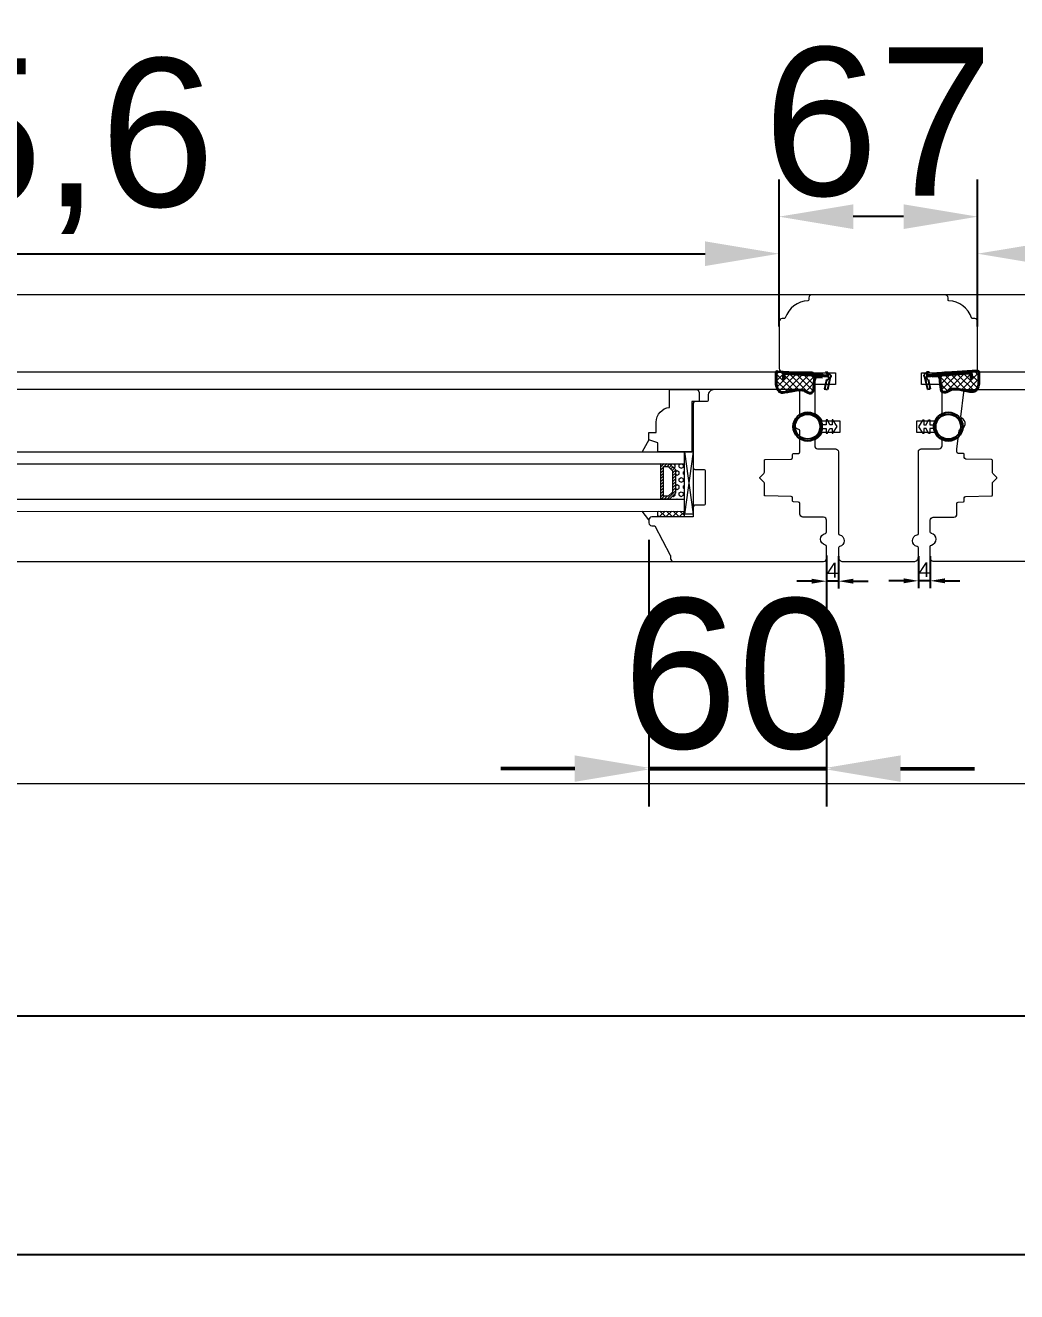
# Model space of a CAD drawing. Header units: millimetres. Extents: x 0 to 182016, y 11 to 3710.
# Drawn here: x 44844 to 45178.7, y 602.2 to 1029.6 of the extents above; entities that cross this region are included whole.
import ezdxf

# ---------------------------------------------------------------- set-up
doc = ezdxf.new("R2010")
doc.units = ezdxf.units.MM
for name, color, linetype, lineweight in [('Matmenys', 10, 'Continuous', 20), ('OTHER', 251, 'Continuous', 13), ('Stakta', 7, 'Continuous', 25), ('Testinės profilio linijos', 7, 'Continuous', 5)]:
    doc.layers.add(name, color=color, linetype=linetype, lineweight=lineweight)
doc.layers.add('Stiklo paketas', color=7, linetype='Continuous')
doc.styles.get("Standard").update_dxf_attribs({"font": 'arial.ttf'})
doc.dimstyles.new('2', dxfattribs={"dimscale": 2, "dimtxt": 2.5, "dimasz": 2.5, "dimexe": 1.25, "dimexo": 0.625, "dimtad": 1, "dimtxsty": 'Standard', "dimcen": 2.5, "dimadec": 0, "dimazin": 0, "dimtfac": 1, "dimtmove": 0, "dimatfit": 3, "dimfxl": 1, "dimarcsym": 0})
doc.dimstyles.new('Padidinti matmenys', dxfattribs={"dimscale": 10, "dimtxt": 5, "dimasz": 2.5, "dimexe": 1.25, "dimexo": 0.625, "dimtad": 1, "dimdec": 1, "dimtxsty": 'Standard', "dimcen": 2.5, "dimadec": 0, "dimazin": 0, "dimtfac": 1, "dimtdec": 1, "dimtmove": 0, "dimatfit": 3, "dimfxl": 1, "dimarcsym": 0})

# ---------------------------------------------------------------- blocks, each defined once
blk = doc.blocks.new('*D1686')
at = {"color": 0, "lineweight": -2, "transparency": 16777216}
for p, q in [((44542.87, 935.88), (44542.87, 965.02)), ((45098.5, 935.88), (45098.5, 965.02)), ((44567.87, 952.52), (45073.5, 952.52))]:
    blk.add_line(p, q, dxfattribs=at)
at = {"color": 0, "transparency": 16777216}
for points in [[(44567.87, 956.68), (44567.87, 948.35), (44542.87, 952.52)], [(45073.5, 956.68), (45073.5, 948.35), (45098.5, 952.52)]]:
    blk.add_solid(points, dxfattribs=at)
at = {"layer": 'Defpoints', "color": 0, "transparency": 16777216}
for p in [(45098.5, 952.52), (44542.87, 929.63), (45098.5, 929.63)]:
    blk.add_point(p, dxfattribs=at)
at = {"color": 0, "lineweight": 5, "transparency": 16777216, "insert": (44820.68, 988.81), "char_height": 50, "attachment_point": 5}
blk.add_mtext('555,6', dxfattribs=at)
blk = doc.blocks.new('*D1687')
at = {"color": 0, "lineweight": -2, "transparency": 16777216}
for p, q in [((43229.38, 842.39), (43229.38, 682.72)), ((45789.35, 842.39), (45789.35, 682.72)), ((43254.38, 695.22), (45764.35, 695.22))]:
    blk.add_line(p, q, dxfattribs=at)
at = {"color": 0, "transparency": 16777216}
for points in [[(43254.38, 699.39), (43254.38, 691.05), (43229.38, 695.22)], [(45764.35, 699.39), (45764.35, 691.05), (45789.35, 695.22)]]:
    blk.add_solid(points, dxfattribs=at)
at = {"layer": 'Defpoints', "color": 0, "transparency": 16777216}
for p in [(43229.38, 848.64), (45789.35, 848.64), (45789.35, 695.22)]:
    blk.add_point(p, dxfattribs=at)
at = {"color": 0, "lineweight": 5, "transparency": 16777216, "insert": (44509.37, 727), "char_height": 50, "attachment_point": 5}
blk.add_mtext('2560', dxfattribs=at)
blk = doc.blocks.new('*D1691')
at = {"color": 0, "lineweight": -2, "transparency": 16777216}
for p, q in [((43197.61, 767.39), (43197.61, 602.15)), ((45821.18, 767.39), (45821.18, 602.15)), ((43222.61, 614.65), (45796.18, 614.65))]:
    blk.add_line(p, q, dxfattribs=at)
at = {"color": 0, "transparency": 16777216}
for points in [[(43222.61, 618.82), (43222.61, 610.49), (43197.61, 614.65)], [(45796.18, 618.82), (45796.18, 610.49), (45821.18, 614.65)]]:
    blk.add_solid(points, dxfattribs=at)
at = {"layer": 'Defpoints', "color": 0, "transparency": 16777216}
for p in [(43197.61, 773.64), (45821.18, 773.64), (45821.18, 614.65)]:
    blk.add_point(p, dxfattribs=at)
at = {"color": 0, "lineweight": 5, "transparency": 16777216, "insert": (44509.4, 650.95), "char_height": 50, "attachment_point": 5}
blk.add_mtext('2623,6', dxfattribs=at)
blk = doc.blocks.new('*D1694')
at = {"color": 0, "lineweight": -2, "transparency": 16777216}
for p, q in [((45054.5, 855.89), (45054.5, 766.5)), ((45114.5, 845.64), (45114.5, 766.5)), ((45029.5, 779), (45004.5, 779)), ((45114.5, 779), (45054.5, 779)), ((45139.5, 779), (45164.5, 779))]:
    blk.add_line(p, q, dxfattribs=at)
at = {"color": 0, "transparency": 16777216}
for points in [[(45029.5, 783.17), (45029.5, 774.84), (45054.5, 779)], [(45139.5, 783.17), (45139.5, 774.84), (45114.5, 779)]]:
    blk.add_solid(points, dxfattribs=at)
at = {"layer": 'Defpoints', "color": 0, "transparency": 16777216}
for p in [(45054.5, 862.14), (45114.5, 851.89), (45054.5, 779)]:
    blk.add_point(p, dxfattribs=at)
at = {"color": 0, "lineweight": 5, "transparency": 16777216, "insert": (45084.5, 810.78), "char_height": 50, "attachment_point": 5}
blk.add_mtext('60', dxfattribs=at)
blk = doc.blocks.new('*D1695')
at = {"layer": 'Defpoints', "color": 0, "transparency": 16777216}
for p in [(45114.5, 851.89), (45118.5, 851.64), (45114.5, 841.97)]:
    blk.add_point(p, dxfattribs=at)
at = {"layer": 'Matmenys', "color": 0, "lineweight": -2, "transparency": 16777216}
for p, q in [((45114.5, 850.64), (45114.5, 839.47)), ((45118.5, 850.39), (45118.5, 839.47)), ((45109.5, 841.97), (45104.5, 841.97)), ((45118.5, 841.97), (45114.5, 841.97)), ((45123.5, 841.97), (45128.5, 841.97))]:
    blk.add_line(p, q, dxfattribs=at)
at = {"layer": 'Matmenys', "color": 0, "transparency": 16777216}
for points in [[(45109.5, 842.8), (45109.5, 841.14), (45114.5, 841.97)], [(45123.5, 842.8), (45123.5, 841.14), (45118.5, 841.97)]]:
    blk.add_solid(points, dxfattribs=at)
at = {"layer": 'Matmenys', "color": 0, "lineweight": 5, "transparency": 16777216, "insert": (45116.5, 845.72), "char_height": 5, "attachment_point": 5}
blk.add_mtext('4', dxfattribs=at)
blk = doc.blocks.new('*D1696')
at = {"layer": 'Defpoints', "color": 0, "transparency": 16777216}
for p in [(45145.5, 851.67), (45149.5, 851.67), (45145.5, 842.1)]:
    blk.add_point(p, dxfattribs=at)
at = {"layer": 'Matmenys', "color": 0, "lineweight": -2, "transparency": 16777216}
for p, q in [((45145.5, 850.42), (45145.5, 839.6)), ((45149.5, 850.42), (45149.5, 839.6)), ((45140.5, 842.1), (45135.5, 842.1)), ((45149.5, 842.1), (45145.5, 842.1)), ((45154.5, 842.1), (45159.5, 842.1))]:
    blk.add_line(p, q, dxfattribs=at)
at = {"layer": 'Matmenys', "color": 0, "transparency": 16777216}
for points in [[(45140.5, 842.94), (45140.5, 841.27), (45145.5, 842.1)], [(45154.5, 842.94), (45154.5, 841.27), (45149.5, 842.1)]]:
    blk.add_solid(points, dxfattribs=at)
at = {"layer": 'Matmenys', "color": 0, "transparency": 16777216, "insert": (45147.5, 845.85), "char_height": 5, "attachment_point": 5}
blk.add_mtext('4', dxfattribs=at)
blk = doc.blocks.new('*D2079')
at = {"color": 0, "lineweight": -2, "transparency": 16777216}
for p, q in [((45098.5, 927.94), (45098.5, 977.52)), ((45165.5, 927.94), (45165.5, 977.52)), ((45140.5, 965.02), (45123.5, 965.02))]:
    blk.add_line(p, q, dxfattribs=at)
at = {"color": 0, "transparency": 16777216}
for points in [[(45123.5, 969.18), (45123.5, 960.85), (45098.5, 965.02)], [(45140.5, 969.18), (45140.5, 960.85), (45165.5, 965.02)]]:
    blk.add_solid(points, dxfattribs=at)
at = {"layer": 'Defpoints', "color": 0, "transparency": 16777216}
for p in [(45098.5, 965.02), (45098.5, 921.69), (45165.5, 921.69)]:
    blk.add_point(p, dxfattribs=at)
at = {"color": 0, "lineweight": 5, "transparency": 16777216, "insert": (45132, 996.8), "char_height": 50, "attachment_point": 5}
blk.add_mtext('67', dxfattribs=at)
blk = doc.blocks.new('*D1697')
at = {"color": 0, "lineweight": -2, "transparency": 16777216}
for p, q in [((45054.5, 855.4), (45054.5, 765.92)), ((45114.5, 843.39), (45114.5, 765.92)), ((45029.5, 778.42), (45004.5, 778.42)), ((45054.5, 778.42), (45114.5, 778.42)), ((45139.5, 778.42), (45164.5, 778.42))]:
    blk.add_line(p, q, dxfattribs=at)
at = {"color": 0, "transparency": 16777216}
for points in [[(45029.5, 782.59), (45029.5, 774.25), (45054.5, 778.42)], [(45139.5, 782.59), (45139.5, 774.25), (45114.5, 778.42)]]:
    blk.add_solid(points, dxfattribs=at)
at = {"layer": 'Defpoints', "color": 0, "transparency": 16777216}
for p in [(45054.5, 861.65), (45114.5, 849.64), (45114.5, 778.42)]:
    blk.add_point(p, dxfattribs=at)
at = {"color": 0, "lineweight": 5, "transparency": 16777216, "insert": (45084.5, 810.2), "char_height": 50, "attachment_point": 5}
blk.add_mtext('60', dxfattribs=at)
blk = doc.blocks.new('*D1698')
at = {"color": 0, "lineweight": -2, "transparency": 16777216}
for p, q in [((45165.5, 935.88), (45165.5, 965.02)), ((45721.14, 935.88), (45721.14, 965.02)), ((45190.5, 952.52), (45696.14, 952.52))]:
    blk.add_line(p, q, dxfattribs=at)
at = {"color": 0, "transparency": 16777216}
for points in [[(45190.5, 956.68), (45190.5, 948.35), (45165.5, 952.52)], [(45696.14, 956.68), (45696.14, 948.35), (45721.14, 952.52)]]:
    blk.add_solid(points, dxfattribs=at)
at = {"layer": 'Defpoints', "color": 0, "transparency": 16777216}
for p in [(45721.14, 952.52), (45165.5, 929.63), (45721.14, 929.63)]:
    blk.add_point(p, dxfattribs=at)
at = {"color": 0, "lineweight": 5, "transparency": 16777216, "insert": (45443.32, 988.81), "char_height": 50, "attachment_point": 5}
blk.add_mtext('555,6', dxfattribs=at)

msp = doc.modelspace()

# ---------------------------------------------------------------- hatches: boundary and pattern name
at = {"lineweight": 0}
h = msp.add_hatch(dxfattribs=at)
h.set_pattern_fill('JIS_WOOD', color=256, angle=90, style=0)
h.set_pattern_definition([(45, (25780.2551, -12037.76614), (0.5, -0.5), [])])
h.paths.add_polyline_path([(45063.5039515, 879.6421489), (45063.5039515, 871.6421489), (45061.5039515, 869.6421489), (45058.5039515, 869.6421489), (45058.4862181, 881.6787315), (45061.5039515, 881.6421489)])
h.paths.add_polyline_path([(45062.5039515, 872.0563625), (45062.5039515, 879.2279353), (45061.0897379, 880.6421489), (45059.5039515, 880.6421489), (45059.5039515, 870.6421489), (45061.0897379, 870.6421489)], flags=16)
h = msp.add_hatch(dxfattribs=at)
h.set_pattern_fill('HEX', color=256, scale=0.25, angle=90, style=0)
h.set_pattern_definition([(90, (25780.2551, -12037.7661), (1.374815, -4e-16), [0.79375, -1.5875]), (330, (25780.2551, -12037.7661), (-0.6874075, -1.190624716), [0.79375, -1.5875]), (30, (25780.2551, -12036.9724), (0.6874075, -1.190624716), [0.79375, -1.5875])])
h.paths.add_polyline_path([(45066.5039515, 869.6421489), (45061.5039515, 869.6421489), (45063.5039515, 871.6421489), (45063.5039515, 879.6421489), (45061.5039515, 881.6421489), (45066.5039515, 881.642858)])
at = {"lineweight": 0, "ltscale": 0.5}
h = msp.add_hatch(dxfattribs=at)
h.set_pattern_fill('ANSI37', color=256, scale=0.5, angle=90, style=0)
h.set_pattern_definition([(135, (44124.0262, 863.6429), (-1.122532, -1.122532), []), (225, (44124.0262, 863.6429), (1.122532, -1.122532), [])])
h.paths.add_polyline_path([(45057.5039515, 865.642858), (45066.5039515, 865.642858), (45066.5039515, 863.642858), (45057.5039515, 863.642858)])
at = {"layer": 'Matmenys'}
h = msp.add_hatch(dxfattribs=at)
h.set_pattern_fill('ANSI37', color=252, scale=0.5, angle=-180, style=0)
h.set_pattern_definition([(225, (-215192.8792, -1098570.0491), (1.1225320151, -1.1225320151), []), (315, (-215192.8792, -1098570.0491), (1.1225320151, 1.1225320151), [])])
edge = h.paths.add_edge_path()
edge.add_arc((45100.4181033, 911.7625878), 0.1, 86.410654388, 176.410654388)
edge.add_line((45100.3182995, 911.7688483), (45100.2212163, 910.2211625))
edge.add_arc((45099.9717067, 910.2368138), 0.25, 176.410654388, 356.410654388, ccw=False)
edge.add_line((45099.7221971, 910.252465), (45099.8505828, 912.29917))
edge.add_arc((45099.9503866, 912.2929095), 0.1, 86.410654381, 176.410654388, ccw=False)
edge.add_line((45099.9566471, 912.3927133), (45099.961392, 912.4683563))
edge.add_line((45099.961392, 912.4683563), (45097.9795911, 912.5926707))
edge.add_spline(control_points=[(45097.9795911, 912.5926707), (45097.9004327, 912.5808683), (45097.830441, 912.5696928), (45097.7466902, 912.5478989), (45097.7231259, 912.538513), (45097.6992429, 912.5258182), (45097.6911832, 912.5195689), (45097.6666954, 912.4939801), (45097.6478025, 912.4647431), (45097.6140992, 912.3604233), (45097.6009773, 912.2874911), (45097.5812751, 912.0345081), (45097.5917734, 911.8206739), (45097.6111016, 911.3781955), (45097.6155769, 911.1588666), (45097.6166531, 910.7389757), (45097.6136211, 910.5358896), (45097.6009107, 909.9456823), (45097.5877343, 909.5776321), (45097.587996, 908.8244507), (45097.6064923, 908.4477009), (45097.7096786, 907.8545964), (45097.7695727, 907.6270254), (45097.9226083, 907.2299242), (45098.0053577, 907.0581366), (45098.2093579, 906.7169688), (45098.3294727, 906.5507662), (45098.5969178, 906.2596064), (45098.7445915, 906.1360264), (45099.025776, 905.9763077), (45099.1610722, 905.9287538), (45099.4623711, 905.8691488), (45099.6259711, 905.8584455), (45100.2105679, 905.8721894), (45100.6744835, 905.9669436), (45101.5669796, 906.1386858), (45101.9940598, 906.2223804), (45103.0724084, 906.4335667), (45103.730459, 906.5673008), (45104.7235609, 906.6922268), (45105.0271621, 906.7227207), (45105.6492057, 906.7470561), (45105.9651097, 906.7395154), (45106.514318, 906.6546311), (45106.7504014, 906.5932924), (45107.1510528, 906.4208321), (45107.3096853, 906.3259836), (45107.6083441, 906.1417152), (45107.7498013, 906.0518577), (45108.0515842, 905.8957746), (45108.2166369, 905.8258045), (45108.5817587, 905.7060733), (45108.7827088, 905.6630707), (45109.1221254, 905.639172), (45109.2641109, 905.6523778), (45109.4593315, 905.7124171), (45109.5246593, 905.7491573), (45109.6513827, 905.8577064), (45109.7105605, 905.9297725), (45109.8676381, 906.1938601), (45109.9491378, 906.4349684), (45110.0657551, 906.9853794), (45110.1022866, 907.2935745), (45110.1555581, 907.8897923), (45110.1747805, 908.1773433), (45110.21814, 908.7078331), (45110.2402762, 908.9560916), (45110.2764905, 909.3608939), (45110.2905769, 909.5182972), (45110.318699, 909.8422296), (45110.3337351, 910.0205469), (45110.4020201, 910.3234139), (45110.4376551, 910.4412359), (45110.5332519, 910.6537147), (45110.5863988, 910.7476295), (45110.7050395, 910.8928232), (45110.7606617, 910.9478414), (45110.884429, 911.0369333), (45110.948056, 911.0698127), (45111.0669201, 911.1179809), (45111.1239971, 911.1348622), (45111.2245775, 911.1608061), (45111.2689731, 911.1705236), (45111.3099694, 911.1795596)], knot_values=[0, 0, 0, 0, 0.2245066002, 0.2245066002, 0.377043448, 0.377043448, 0.5295802957, 0.5295802957, 0.8082977366, 0.8082977366, 1.0870151774, 1.0870151774, 1.6244414062, 1.6244414062, 2.161867635, 2.161867635, 2.6992938638, 2.6992938638, 3.7741463214, 3.7741463214, 5.0334406395, 5.0334406395, 5.8656302806, 5.8656302806, 6.5060139406, 6.5060139406, 7.1463976006, 7.1463976006, 7.7996240151, 7.7996240151, 8.3563201169, 8.3563201169, 8.9130162187, 8.9130162187, 10.239934143, 10.239934143, 11.5668520673, 11.5668520673, 13.5970761059, 13.5970761059, 14.4582175179, 14.4582175179, 15.3193589298, 15.3193589298, 15.9856015553, 15.9856015553, 16.5061017172, 16.5061017172, 17.0266018791, 17.0266018791, 17.547102041, 17.547102041, 18.1672448488, 18.1672448488, 18.7176261004, 18.7176261004, 19.1465766047, 19.1465766047, 19.5755271091, 19.5755271091, 20.3898249977, 20.3898249977, 21.2041228863, 21.2041228863, 21.9655448497, 21.9655448497, 22.7269668131, 22.7269668131, 23.2229068178, 23.2229068178, 23.7188468224, 23.7188468224, 24.0184411081, 24.0184411081, 24.2549295987, 24.2549295987, 24.4119994701, 24.4119994701, 24.5501072405, 24.5501072405, 24.6882150108, 24.6882150108, 24.8099116426, 24.8099116426, 24.8099116426, 24.8099116426], degree=3, periodic=0)
edge.add_line((45111.3099694, 911.1795596), (45100.4243638, 911.8623916))
h = msp.add_hatch(dxfattribs=at)
h.set_pattern_fill('ANSI37', color=252, scale=0.5, angle=-180, style=0)
h.set_pattern_definition([(225, (-214539.1338, -1098570.0491), (1.1225320151, -1.1225320151), []), (315, (-214539.1338, -1098570.0491), (1.1225320151, 1.1225320151), [])])
edge = h.paths.add_edge_path()
edge.add_arc((45162.9155045, 911.9484343), 0.1, 363.589345612, 453.589345612, ccw=False)
edge.add_line((45163.0153083, 911.9546948), (45163.1123915, 910.407009))
edge.add_arc((45163.3619011, 910.4226602), 0.25, 183.589345612, 363.589345612)
edge.add_line((45163.6114107, 910.4383115), (45163.483025, 912.4850164))
edge.add_arc((45163.3832212, 912.4787559), 0.1, 363.589345612, 453.589345619)
edge.add_line((45163.3769607, 912.5785598), (45163.3722158, 912.6542028))
edge.add_line((45163.3722158, 912.6542028), (45165.3540167, 912.7785171))
edge.add_spline(control_points=[(45165.3540167, 912.7785171), (45165.4331752, 912.7667148), (45165.5031668, 912.7555392), (45165.5869176, 912.7337453), (45165.6104819, 912.7243595), (45165.634365, 912.7116646), (45165.6424246, 912.7054154), (45165.6669124, 912.6798266), (45165.6858053, 912.6505896), (45165.7195086, 912.5462698), (45165.7326306, 912.4733376), (45165.7523327, 912.2203545), (45165.7418344, 912.0065204), (45165.7225062, 911.564042), (45165.7180309, 911.3447131), (45165.7169547, 910.9248222), (45165.7199867, 910.7217361), (45165.7326971, 910.1315287), (45165.7458735, 909.7634786), (45165.7456118, 909.0102972), (45165.7271155, 908.6335473), (45165.6239292, 908.0404429), (45165.5640351, 907.8128719), (45165.4109995, 907.4157707), (45165.3282501, 907.243983), (45165.12425, 906.9028153), (45165.0041351, 906.7366126), (45164.73669, 906.4454529), (45164.5890164, 906.3218729), (45164.3078318, 906.1621542), (45164.1725356, 906.1146002), (45163.8712367, 906.0549953), (45163.7076368, 906.0442919), (45163.1230399, 906.0580358), (45162.6591244, 906.15279), (45161.7666283, 906.3245323), (45161.339548, 906.4082269), (45160.2611994, 906.6194132), (45159.6031488, 906.7531473), (45158.6100469, 906.8780733), (45158.3064458, 906.9085672), (45157.6844021, 906.9329026), (45157.3684981, 906.9253619), (45156.8192899, 906.8404775), (45156.5832064, 906.7791389), (45156.182555, 906.6066785), (45156.0239225, 906.5118301), (45155.7252637, 906.3275617), (45155.5838065, 906.2377042), (45155.2820236, 906.0816211), (45155.1169709, 906.011651), (45154.7518492, 905.8919197), (45154.5508991, 905.8489172), (45154.2114824, 905.8250185), (45154.069497, 905.8382243), (45153.8742763, 905.8982636), (45153.8089485, 905.9350037), (45153.6822251, 906.0435529), (45153.6230473, 906.115619), (45153.4659697, 906.3797066), (45153.38447, 906.6208149), (45153.2678527, 907.1712259), (45153.2313212, 907.479421), (45153.1780498, 908.0756388), (45153.1588273, 908.3631897), (45153.1154679, 908.8936796), (45153.0933317, 909.1419381), (45153.0571173, 909.5467404), (45153.0430309, 909.7041437), (45153.0149088, 910.0280761), (45152.9998727, 910.2063933), (45152.9315878, 910.5092604), (45152.8959527, 910.6270824), (45152.800356, 910.8395612), (45152.747209, 910.933476), (45152.6285683, 911.0786697), (45152.5729461, 911.1336878), (45152.4491789, 911.2227798), (45152.3855518, 911.2556592), (45152.2666878, 911.3038274), (45152.2096107, 911.3207086), (45152.1090303, 911.3466525), (45152.0646347, 911.3563701), (45152.0236384, 911.3654061)], knot_values=[0, 0, 0, 0, 0.2245066002, 0.2245066002, 0.377043448, 0.377043448, 0.5295802957, 0.5295802957, 0.8082977366, 0.8082977366, 1.0870151774, 1.0870151774, 1.6244414062, 1.6244414062, 2.161867635, 2.161867635, 2.6992938638, 2.6992938638, 3.7741463214, 3.7741463214, 5.0334406395, 5.0334406395, 5.8656302806, 5.8656302806, 6.5060139406, 6.5060139406, 7.1463976006, 7.1463976006, 7.7996240151, 7.7996240151, 8.3563201169, 8.3563201169, 8.9130162187, 8.9130162187, 10.239934143, 10.239934143, 11.5668520673, 11.5668520673, 13.5970761059, 13.5970761059, 14.4582175179, 14.4582175179, 15.3193589298, 15.3193589298, 15.9856015553, 15.9856015553, 16.5061017172, 16.5061017172, 17.0266018791, 17.0266018791, 17.547102041, 17.547102041, 18.1672448488, 18.1672448488, 18.7176261004, 18.7176261004, 19.1465766047, 19.1465766047, 19.5755271091, 19.5755271091, 20.3898249977, 20.3898249977, 21.2041228863, 21.2041228863, 21.9655448497, 21.9655448497, 22.7269668131, 22.7269668131, 23.2229068178, 23.2229068178, 23.7188468224, 23.7188468224, 24.0184411081, 24.0184411081, 24.2549295987, 24.2549295987, 24.4119994701, 24.4119994701, 24.5501072405, 24.5501072405, 24.6882150108, 24.6882150108, 24.8099116426, 24.8099116426, 24.8099116426, 24.8099116426], degree=3, periodic=0)
edge.add_line((45152.0236384, 911.3654061), (45162.909244, 912.0482381))

# ---------------------------------------------------------------- linework, layer by layer
at = {"color": 1}
for p, q in [((45097.9353509, 912.8893907), (45113.2601663, 911.928096)), ((45097.9795911, 912.5926707), (45113.2145359, 911.6370134)), ((45111.3745422, 910.8865914), (45113.1349935, 910.7761619)), ((45165.3982569, 913.0752372), (45150.0734415, 912.1139425)), ((45165.3540167, 912.7785171), (45150.1190719, 911.8228598)), ((45151.9590656, 911.0724379), (45150.1986144, 910.9620083))]:
    msp.add_line(p, q, dxfattribs=at)
for p, q in [((45099.8505828, 912.29917), (45099.7221971, 910.252465)), ((45099.9566471, 912.3927133), (45099.961392, 912.4683563)), ((45115.214911, 911.4355932), (45099.9566471, 912.3927133)), ((45100.3182995, 911.7688483), (45100.2212163, 910.2211625)), ((45115.2581289, 910.9318995), (45100.4243638, 911.8623916)), ((45114.9118384, 912.4564378), (45114.1641978, 912.5033358)), ((45114.1641978, 912.5033358), (45115.214911, 911.4355932)), ((45115.7635914, 910.9001929), (45114.7801448, 906.5531024)), ((45114.9118384, 912.4564378), (45115.9421797, 911.3899731)), ((45115.2581289, 910.9318995), (45115.0209341, 909.8834364)), ((45115.9108773, 910.8909539), (45115.7635914, 910.9001929)), ((45115.9421797, 911.3899731), (45115.9108773, 910.8909539)), ((45148.4217694, 912.6422843), (45147.3914281, 911.5758196)), ((45147.3914281, 911.5758196), (45147.4227306, 911.0768004)), ((45147.4227306, 911.0768004), (45147.5700165, 911.0860394)), ((45147.5700165, 911.0860394), (45148.553463, 906.7389489)), ((45148.0754789, 911.117746), (45162.909244, 912.0482381)), ((45148.0754789, 911.117746), (45148.3126737, 910.0692828)), ((45149.16941, 912.6891823), (45148.1186968, 911.6214397)), ((45148.1186968, 911.6214397), (45163.3769607, 912.5785598)), ((45148.4217694, 912.6422843), (45149.16941, 912.6891823)), ((45163.0153083, 911.9546948), (45163.1123915, 910.407009)), ((45163.3769607, 912.5785598), (45163.3722158, 912.6542028)), ((45163.483025, 912.4850164), (45163.6114107, 910.4383115)), ((45114.5332581, 909.9937638), (45113.8047929, 906.7737573)), ((45114.7801448, 906.5531024), (45113.8047929, 906.7737573)), ((45115.0209341, 909.8834364), (45114.5332581, 909.9937638)), ((45148.3126737, 910.0692828), (45148.8003497, 910.1796102)), ((45148.553463, 906.7389489), (45149.5288149, 906.9596037)), ((45148.8003497, 910.1796102), (45149.5288149, 906.9596037))]:
    msp.add_line(p, q)
at = {"lineweight": 0}
for p, q in [((45054.5039515, 889.642858), (45052.2172864, 885.642858)), ((45066.5039515, 885.6421489), (45069.5039515, 864.6421489)), ((45069.5039515, 885.6421489), (45066.5039515, 864.6421489)), ((45054.5039515, 862.642858), (45052.2172864, 865.642858)), ((45057.5039515, 863.642858), (45057.5039515, 865.642858)), ((45066.5039515, 863.642858), (45066.5039515, 866.642858))]:
    msp.add_line(p, q, dxfattribs=at)
at = {"lineweight": 5}
msp.add_line((43197.5489165, 773.642858), (45821.181193, 773.642858), dxfattribs=at)
at = {"lineweight": 0}
msp.add_lwpolyline([(45061.5039515, 900.642858), (45061.5039515, 906.642858), (45070.5039515, 906.642858, -0.4142135624), (45071.5039515, 905.642858), (45071.5039515, 902.642858), (45069.0039515, 902.642858), (45069.0039515, 885.642858), (45057.5039515, 885.642858), (45057.5039515, 888.642858), (45054.5039515, 889.642858), (45054.5039515, 892.142858), (45057.0039515, 892.142858), (45057.0039515, 895.6679208, -0.3851703882), (45061.5039515, 900.642858)], format="xyb", dxfattribs=at)
for points in [[(45069.5039515, 885.6421489), (45069.5039515, 864.6421489), (45066.5039515, 864.6421489), (45066.5039515, 885.6421489)], [(45063.5039515, 879.6421489), (45063.5039515, 871.6421489), (45061.5039515, 869.6421489), (45058.5039515, 869.6421489), (45058.5039515, 881.6421489), (45061.5039515, 881.6421489)], [(45062.5039515, 879.2279353), (45062.5039515, 872.0563625), (45061.0897379, 870.6421489), (45059.5039515, 870.6421489), (45059.5039515, 880.6421489), (45061.0897379, 880.6421489)]]:
    msp.add_lwpolyline(points, close=True, dxfattribs=at)
at = {"color": 18, "linetype": 'ByBlock', "true_color": 0x000000}
for centre, radius in [((45108.1114374, 894.1417924), 4.85), ((45108.1114374, 894.1417924), 4.25), ((45155.60888, 894.1330275), 4.85), ((45155.60888, 894.1330275), 4.25)]:
    msp.add_circle(centre, radius, dxfattribs=at)
for centre, radius, start, end in [((45099.9503866, 912.2929095), 0.1, 86.410654387, 176.410654391), ((45100.4181033, 911.7625878), 0.1, 86.410654387, 176.410654391), ((45162.9155045, 911.9484343), 0.1, 3.589345609, 93.589345616), ((45163.3832212, 912.4787559), 0.1, 3.589345609, 93.589345616), ((45099.9717067, 910.2368138), 0.25, 176.410654391, 356.410654391), ((45163.3619011, 910.4226602), 0.25, 183.589345609, 3.589345609)]:
    msp.add_arc(centre, radius, start, end)
at = {"color": 1}
for points in [[(45097.9353509, 912.8893907), (45097.5738506, 912.798894), (45097.3043097, 911.5250355), (45097.792699, 906.8326625), (45098.8358968, 905.7426563), (45100.9993686, 905.7240399), (45102.6974085, 906.0544138), (45104.8628493, 906.4013301), (45106.899571, 906.2019013), (45107.7278158, 905.7257324), (45109.5823559, 905.445469), (45110.4748018, 908.1576475), (45110.6019694, 909.6365232), (45110.7199407, 910.323791), (45111.0221464, 910.7656764), (45111.3745422, 910.8865914)], [(45165.3982569, 913.0752372), (45165.7597573, 912.9847405), (45166.0292981, 911.710882), (45165.5409088, 907.018509), (45164.497711, 905.9285027), (45162.3342392, 905.9098863), (45160.6361994, 906.2402602), (45158.4707585, 906.5871766), (45156.4340368, 906.3877478), (45155.6057921, 905.9115788), (45153.7512519, 905.6313155), (45152.858806, 908.343494), (45152.7316385, 909.8223696), (45152.6136671, 910.5096375), (45152.3114614, 910.9515228), (45151.9590656, 911.0724379)]]:
    msp.add_spline(points, degree=3, dxfattribs=at)
for points in [[(45097.9795911, 912.5926707), (45097.9004327, 912.5808683), (45097.830441, 912.5696928), (45097.7466902, 912.5478989), (45097.7231259, 912.538513), (45097.6992429, 912.5258182), (45097.6911832, 912.5195689), (45097.6666954, 912.4939801), (45097.6478025, 912.4647431), (45097.6140992, 912.3604233), (45097.6009773, 912.2874911), (45097.5812751, 912.0345081), (45097.5917734, 911.8206739), (45097.6111016, 911.3781955), (45097.6155769, 911.1588666), (45097.6166531, 910.7389757), (45097.6136211, 910.5358896), (45097.6009107, 909.9456823), (45097.5877343, 909.5776321), (45097.587996, 908.8244507), (45097.6064923, 908.4477009), (45097.7096786, 907.8545964), (45097.7695727, 907.6270254), (45097.9226083, 907.2299242), (45098.0053577, 907.0581366), (45098.2093579, 906.7169688), (45098.3294727, 906.5507662), (45098.5969178, 906.2596064), (45098.7445915, 906.1360264), (45099.025776, 905.9763077), (45099.1610722, 905.9287538), (45099.4623711, 905.8691488), (45099.6259711, 905.8584455), (45100.2105679, 905.8721894), (45100.6744835, 905.9669436), (45101.5669796, 906.1386858), (45101.9940598, 906.2223804), (45103.0724084, 906.4335667), (45103.730459, 906.5673008), (45104.7235609, 906.6922268), (45105.0271621, 906.7227207), (45105.6492057, 906.7470561), (45105.9651097, 906.7395154), (45106.514318, 906.6546311), (45106.7504014, 906.5932924), (45107.1510528, 906.4208321), (45107.3096853, 906.3259836), (45107.6083441, 906.1417152), (45107.7498013, 906.0518577), (45108.0515842, 905.8957746), (45108.2166369, 905.8258045), (45108.5817587, 905.7060733), (45108.7827088, 905.6630707), (45109.1221254, 905.639172), (45109.2641109, 905.6523778), (45109.4593315, 905.7124171), (45109.5246593, 905.7491573), (45109.6513827, 905.8577064), (45109.7105605, 905.9297725), (45109.8676381, 906.1938601), (45109.9491378, 906.4349684), (45110.0657551, 906.9853794), (45110.1022866, 907.2935745), (45110.1555581, 907.8897923), (45110.1747805, 908.1773433), (45110.21814, 908.7078331), (45110.2402762, 908.9560916), (45110.2764905, 909.3608939), (45110.2905769, 909.5182972), (45110.318699, 909.8422296), (45110.3337351, 910.0205469), (45110.4020201, 910.3234139), (45110.4376551, 910.4412359), (45110.5332519, 910.6537147), (45110.5863988, 910.7476295), (45110.7050395, 910.8928232), (45110.7606617, 910.9478414), (45110.884429, 911.0369333), (45110.948056, 911.0698127), (45111.0669201, 911.1179809), (45111.1239971, 911.1348622), (45111.2245775, 911.1608061), (45111.2689731, 911.1705236), (45111.3099694, 911.1795596)], [(45165.3540167, 912.7785171), (45165.4331752, 912.7667148), (45165.5031668, 912.7555392), (45165.5869176, 912.7337453), (45165.6104819, 912.7243595), (45165.634365, 912.7116646), (45165.6424246, 912.7054154), (45165.6669124, 912.6798266), (45165.6858053, 912.6505896), (45165.7195086, 912.5462698), (45165.7326306, 912.4733376), (45165.7523327, 912.2203545), (45165.7418344, 912.0065204), (45165.7225062, 911.564042), (45165.7180309, 911.3447131), (45165.7169547, 910.9248222), (45165.7199867, 910.7217361), (45165.7326971, 910.1315287), (45165.7458735, 909.7634786), (45165.7456118, 909.0102972), (45165.7271155, 908.6335473), (45165.6239292, 908.0404429), (45165.5640351, 907.8128719), (45165.4109995, 907.4157707), (45165.3282501, 907.243983), (45165.12425, 906.9028153), (45165.0041351, 906.7366126), (45164.73669, 906.4454529), (45164.5890164, 906.3218729), (45164.3078318, 906.1621542), (45164.1725356, 906.1146002), (45163.8712367, 906.0549953), (45163.7076368, 906.0442919), (45163.1230399, 906.0580358), (45162.6591244, 906.15279), (45161.7666283, 906.3245323), (45161.339548, 906.4082269), (45160.2611994, 906.6194132), (45159.6031488, 906.7531473), (45158.6100469, 906.8780733), (45158.3064458, 906.9085672), (45157.6844021, 906.9329026), (45157.3684981, 906.9253619), (45156.8192899, 906.8404775), (45156.5832064, 906.7791389), (45156.182555, 906.6066785), (45156.0239225, 906.5118301), (45155.7252637, 906.3275617), (45155.5838065, 906.2377042), (45155.2820236, 906.0816211), (45155.1169709, 906.011651), (45154.7518492, 905.8919197), (45154.5508991, 905.8489172), (45154.2114824, 905.8250185), (45154.069497, 905.8382243), (45153.8742763, 905.8982636), (45153.8089485, 905.9350037), (45153.6822251, 906.0435529), (45153.6230473, 906.115619), (45153.4659697, 906.3797066), (45153.38447, 906.6208149), (45153.2678527, 907.1712259), (45153.2313212, 907.479421), (45153.1780498, 908.0756388), (45153.1588273, 908.3631897), (45153.1154679, 908.8936796), (45153.0933317, 909.1419381), (45153.0571173, 909.5467404), (45153.0430309, 909.7041437), (45153.0149088, 910.0280761), (45152.9998727, 910.2063933), (45152.9315878, 910.5092604), (45152.8959527, 910.6270824), (45152.800356, 910.8395612), (45152.747209, 910.933476), (45152.6285683, 911.0786697), (45152.5729461, 911.1336878), (45152.4491789, 911.2227798), (45152.3855518, 911.2556592), (45152.2666878, 911.3038274), (45152.2096107, 911.3207086), (45152.1090303, 911.3466525), (45152.0646347, 911.3563701), (45152.0236384, 911.3654061)]]:
    msp.add_open_spline(points, degree=3, knots=[0, 0, 0, 0, 0.2245066002, 0.2245066002, 0.377043448, 0.377043448, 0.5295802957, 0.5295802957, 0.8082977366, 0.8082977366, 1.0870151774, 1.0870151774, 1.6244414062, 1.6244414062, 2.161867635, 2.161867635, 2.6992938638, 2.6992938638, 3.7741463214, 3.7741463214, 5.0334406395, 5.0334406395, 5.8656302806, 5.8656302806, 6.5060139406, 6.5060139406, 7.1463976006, 7.1463976006, 7.7996240151, 7.7996240151, 8.3563201169, 8.3563201169, 8.9130162187, 8.9130162187, 10.239934143, 10.239934143, 11.5668520673, 11.5668520673, 13.5970761059, 13.5970761059, 14.4582175179, 14.4582175179, 15.3193589298, 15.3193589298, 15.9856015553, 15.9856015553, 16.5061017172, 16.5061017172, 17.0266018791, 17.0266018791, 17.547102041, 17.547102041, 18.1672448488, 18.1672448488, 18.7176261004, 18.7176261004, 19.1465766047, 19.1465766047, 19.5755271091, 19.5755271091, 20.3898249977, 20.3898249977, 21.2041228863, 21.2041228863, 21.9655448497, 21.9655448497, 22.7269668131, 22.7269668131, 23.2229068178, 23.2229068178, 23.7188468224, 23.7188468224, 24.0184411081, 24.0184411081, 24.2549295987, 24.2549295987, 24.4119994701, 24.4119994701, 24.5501072405, 24.5501072405, 24.6882150108, 24.6882150108, 24.8099116426, 24.8099116426, 24.8099116426, 24.8099116426], dxfattribs=at)
at = {"layer": 'OTHER'}
for points in [[(45112.9146472, 893.5317663), (45114.330556, 893.5317663), (45114.330556, 891.8864849), (45114.8562382, 891.8864849), (45115.5995792, 893.5317663), (45116.3921988, 893.5317663), (45116.3921988, 891.8864849), (45116.6110896, 891.8864849), (45118.1139708, 894.1417924), (45116.6110896, 896.3971), (45116.3921988, 896.3971), (45116.3921988, 894.7518186), (45115.5995792, 894.7518186), (45114.8562382, 896.3971), (45114.330556, 896.3971), (45114.330556, 894.7518186), (45112.9146472, 894.7518186)], [(45150.8056702, 893.5230013), (45149.3897613, 893.5230013), (45149.3897613, 891.8777199), (45148.8640792, 891.8777199), (45148.1207382, 893.5230013), (45147.3281186, 893.5230013), (45147.3281186, 891.8777199), (45147.1092277, 891.8777199), (45145.6063465, 894.1330275), (45147.1092277, 896.388335), (45147.3281186, 896.388335), (45147.3281186, 894.7430536), (45148.1207382, 894.7430536), (45148.8640792, 896.388335), (45149.3897613, 896.388335), (45149.3897613, 894.7430536), (45150.8056702, 894.7430536)]]:
    msp.add_lwpolyline(points, dxfattribs=at)
at = {"layer": 'Stakta', "color": 18, "lineweight": 5, "true_color": 0x000000}
msp.add_line((43949.6232721, 848.642858), (45062.8210243, 848.642858), dxfattribs=at)
for points in [[(45144.0039515, 848.642858, 0.4142135624), (45145.5039515, 850.142858), (45145.5039515, 853.1933682, 0.3563939587), (45145.1039515, 853.6832662, -0.8164965809), (45145.1039515, 857.6024498, 0.3563939587), (45145.5039515, 858.0923477), (45145.5039515, 885.6515468, -0.4116598905), (45146.495225, 886.6515087), (45152.512678, 886.7040222, 0.4116598905), (45153.5039515, 887.7039841), (45153.5039515, 889.3373854, 0.2720281141), (45153.247338, 889.7741496, -0.164173551), (45151.0986268, 892.1417924), (45145.0039515, 892.1417924), (45145.0039515, 896.1417924), (45151.0986268, 896.1417924, -0.164173551), (45153.247338, 898.5094352, 0.2720281141), (45153.5039515, 898.9461995), (45153.5039515, 908.342858), (45146.5039515, 908.342858), (45146.5039515, 912.342858), (45153.7813944, 912.342858, -0.2023892741), (45154.495225, 912.6515087), (45164.512678, 912.7389297, 0.4116598905), (45165.5039515, 913.7388916), (45165.5039515, 929.634093, 0.4116598905), (45164.512678, 930.6340549), (45163.7206199, 930.6409671, -0.3199404334), (45163.4387968, 930.845597, 0.3090857966), (45155.7894861, 936.6338802, -0.4001549105), (45155.5039515, 936.9335313), (45155.5039515, 937.642858, 0.4142135624), (45154.5039515, 938.642858), (45109.5039515, 938.642858, 0.4142135624), (45108.5039515, 937.642858), (45108.5039515, 936.9335313, -0.4001549105), (45108.2184169, 936.6338802, 0.3090857966), (45100.5691062, 930.845597, -0.3199404334), (45100.2872831, 930.6409671), (45099.495225, 930.6340549, 0.4116598905), (45098.5039515, 929.634093), (45098.5039515, 913.7388916, 0.4116598905), (45099.495225, 912.7389297), (45109.512678, 912.6515087, -0.2023892741), (45110.2265086, 912.342858), (45117.5039515, 912.342858), (45117.5039515, 908.342858), (45110.5039515, 908.342858), (45110.5039515, 898.9461995, 0.2720281142), (45110.7605651, 898.5094352, -0.164173551), (45112.9092762, 896.1417924), (45119.0039515, 896.1417924), (45119.0039515, 892.1417924), (45112.9092762, 892.1417924, -0.164173551), (45110.7605651, 889.7741496, 0.2720281141), (45110.5039515, 889.3373854), (45110.5039515, 887.7039841, 0.4116598905), (45111.495225, 886.7040222), (45117.512678, 886.6515087, -0.4116598905), (45118.5039515, 885.6515468), (45118.5039515, 858.0923477, 0.3563939587), (45118.9039515, 857.6024498, -0.816496581), (45118.9039515, 853.6832662, 0.3563939587), (45118.5039515, 853.1933682), (45118.5039515, 850.142858, 0.4142135624), (45120.0039515, 848.642858)], [(45103.0039515, 869.0325646), (45103.0039515, 870.0856862, 0.4091108014), (45102.5126777, 870.5856101), (45093.7987158, 870.7377128, -0.4091108014), (45093.5039515, 871.0376671), (45093.5039515, 875.0614871, 0.1989123674), (45093.3575049, 875.4150405), (45092.0918195, 876.6807259, -0.4142135624), (45092.0918195, 877.10499), (45093.3575049, 878.3706754, 0.1989123674), (45093.5039515, 878.7242288), (45093.5039515, 882.7480488, -0.4091108014), (45093.7987158, 883.0480031), (45102.5126777, 883.2001059, 0.4091108014), (45103.0039515, 883.7000297), (45103.0039515, 884.7531513, -0.4040262259), (45103.2934817, 885.0529686), (45105.0214013, 885.1133089, 0.4040262258), (45105.5039515, 885.6130043), (45105.5039515, 892.6933682, 0.3563939587), (45105.1039515, 893.1832662, -0.8164965809), (45105.1039515, 897.1024498, 0.3563939587), (45105.5039515, 897.5923477), (45105.5039515, 905.642858, 0.4142135624), (45104.5039515, 906.642858), (45076.5039515, 906.642858, 0.4142135624), (45074.5039515, 904.642858), (45074.5039515, 902.9402513, -0.4116598905), (45074.2065695, 902.6402628), (45069.9995882, 902.603549, 0.4116598905), (45069.5039515, 902.103568), (45069.5039515, 880.173421, 0.4116598905), (45069.9995882, 879.6734401), (45073.2065695, 879.6454532, -0.4116598905), (45073.5039515, 879.3454646), (45073.5039515, 867.9402513, -0.4116598905), (45073.2065695, 867.6402628), (45069.9995882, 867.6122758, 0.4116598905), (45069.5039515, 867.1122949), (45069.5039515, 863.642858), (45055.5039515, 863.642858, 0.4142135624), (45054.5039515, 862.642858), (45054.5039515, 861.6516229, 0.4116598905), (45055.495225, 860.651661), (45056.5039515, 860.642858), (45061.7625196, 850.7529297, -0.1227845609), (45061.8210458, 850.518194), (45061.8210458, 849.642858, 0.4142135624), (45062.8210458, 848.642858), (45113.5039515, 848.642858, 0.4142135624), (45114.5039515, 849.642858), (45114.5039515, 853.6933682, 0.3563939587), (45114.1039515, 854.1832662, -0.8164965809), (45114.1039515, 858.1024498, 0.3563939587), (45114.5039515, 858.5923477), (45114.5039515, 862.5730049, 0.4116598905), (45113.512678, 863.5729669), (45106.495225, 863.6342073, -0.4116598905), (45105.5039515, 864.6341692), (45105.5039515, 868.1726946, 0.4040361542), (45105.0214013, 868.6724071), (45103.2934817, 868.7327473, -0.4040262258)]]:
    msp.add_lwpolyline(points, format="xyb", close=True, dxfattribs=at)
msp.add_lwpolyline([(45201.1868572, 848.642858), (45150.5039515, 848.642858, -0.4142135624), (45149.5039515, 849.642858), (45149.5039515, 853.6933682, -0.3563939587), (45149.9039515, 854.1832662, 0.8164965809), (45149.9039515, 858.1024498, -0.3563939587), (45149.5039515, 858.5923477), (45149.5039515, 862.5730049, -0.4116598905), (45150.495225, 863.5729669), (45157.5126781, 863.6342073, 0.4116598905), (45158.5039515, 864.6341692), (45158.5039515, 868.1726946, -0.4040361542), (45158.9865018, 868.6724071), (45160.7144214, 868.7327473, 0.4040262258), (45161.0039515, 869.0325646), (45161.0039515, 870.0856862, -0.4091108014), (45161.4952253, 870.5856101), (45170.2091873, 870.7377128, 0.4091108014), (45170.5039515, 871.0376671), (45170.5039515, 875.0614871, -0.1989123674), (45170.6503981, 875.4150405), (45171.9160836, 876.6807259, 0.4142135624), (45171.9160836, 877.10499), (45170.6503981, 878.3706754, -0.1989123674), (45170.5039515, 878.7242288), (45170.5039515, 882.7480488, 0.4091108014), (45170.2091873, 883.0480031), (45161.4952253, 883.2001059, -0.4091108014), (45161.0039515, 883.7000297), (45161.0039515, 884.7531513, 0.4040262258), (45160.7144214, 885.0529686), (45158.9865018, 885.1133089, -0.4040262258), (45158.5039515, 885.6130043), (45158.5039515, 886.5816953, -0.0305527633), (45158.5114054, 886.7035647), (45159.2530943, 892.7441365, -0.3282648586), (45159.6599042, 893.1751331, 0.7358200833), (45160.1253101, 896.9655605, -0.3282648586), (45159.8348518, 897.4821709), (45160.8518219, 905.7647273, -0.3788661087), (45161.844368, 906.642858), (45187.5039515, 906.642858, -0.4142135624)], format="xyb", dxfattribs=at)
at = {"layer": 'Stiklo paketas', "lineweight": 5}
for p, q in [((44574.8650548, 885.6431154), (45066.5039515, 885.6431154)), ((44574.8650548, 881.6431154), (45066.5039515, 881.6431154)), ((44574.8650548, 869.6431154), (45066.5039515, 869.6431154)), ((44574.8650548, 865.6127895), (45066.5039515, 865.5547661))]:
    msp.add_line(p, q, dxfattribs=at)
at = {"layer": 'Testinės profilio linijos', "lineweight": 5}
for p, q in [((45732.1428218, 938.642858), (43267.5872612, 938.642858)), ((44531.7335173, 912.642858), (45109.6354889, 912.642858)), ((45154.3724141, 912.642858), (45732.2743857, 912.642858)), ((45076.5026094, 906.6428575), (44564.8660562, 906.6428577))]:
    msp.add_line(p, q, dxfattribs=at)

# ---------------------------------------------------------------- dimensions: what is measured, and where the dimension line sits
at = {"color": 1, "lineweight": 5}
for base, p1, p2, picture, middle in [((45098.5039515, 965.017016), (45165.5039515, 921.6864923), (45098.5039515, 921.6864923), '*D2079', (45132.0039515, 965.017016)), ((45054.5039515, 779.0043464), (45114.5039515, 851.892858), (45054.5039515, 862.142858), '*D1694', (45084.5039515, 779.0043464)), ((45114.5039515, 778.4183769), (45054.5039515, 861.6516229), (45114.5039515, 849.642858), '*D1697', (45084.5039515, 778.4183769))]:
    dim = msp.add_linear_dim(base=base, p1=p1, p2=p2, dimstyle='Padidinti matmenys', dxfattribs=at)
    dim.commit()
    dim.dimension.update_dxf_attribs({"geometry": picture, "text_midpoint": middle, "dimtype": 160})
for base, p1, p2, picture, middle in [((45098.5039515, 952.517016), (44542.8650547, 929.634093), (45098.5039515, 929.634093), '*D1686', (44820.6845031, 988.814765)), ((45721.1428483, 952.517016), (45165.5039515, 929.634093), (45721.1428483, 929.634093), '*D1698', (45443.3233999, 988.814765)), ((45789.3455818, 695.2196599), (43229.3845277, 848.642858), (45789.3455818, 848.642858), '*D1687', (44509.3650547, 726.9983093)), ((45821.181193, 614.6526166), (43197.6093781, 773.642858), (45821.181193, 773.642858), '*D1691', (44509.3952855, 650.9503656))]:
    dim = msp.add_linear_dim(base=base, p1=p1, p2=p2, dimstyle='Padidinti matmenys', dxfattribs=at)
    dim.commit()
    dim.dimension.update_dxf_attribs({"geometry": picture, "text_midpoint": middle})
at = {"layer": 'Matmenys', "lineweight": 5}
dim = msp.add_linear_dim(base=(45114.5039515, 841.9690836), p1=(45118.5039515, 851.642858), p2=(45114.5039515, 851.892858), dimstyle='2', dxfattribs=at)
dim.commit()
dim.dimension.update_dxf_attribs({"geometry": '*D1695', "text_midpoint": (45116.5039515, 841.9690836), "dimtype": 160})
at = {"layer": 'Matmenys'}
dim = msp.add_linear_dim(base=(45145.5039515, 842.1035758), p1=(45149.5039515, 851.6681131), p2=(45145.5039515, 851.6681131), dimstyle='2', override={"dimdec": 6}, dxfattribs=at)
dim.commit()
dim.dimension.update_dxf_attribs({"geometry": '*D1696', "text_midpoint": (45147.5039515, 842.1035758), "dimtype": 160})

doc.saveas('drawing.dxf')
